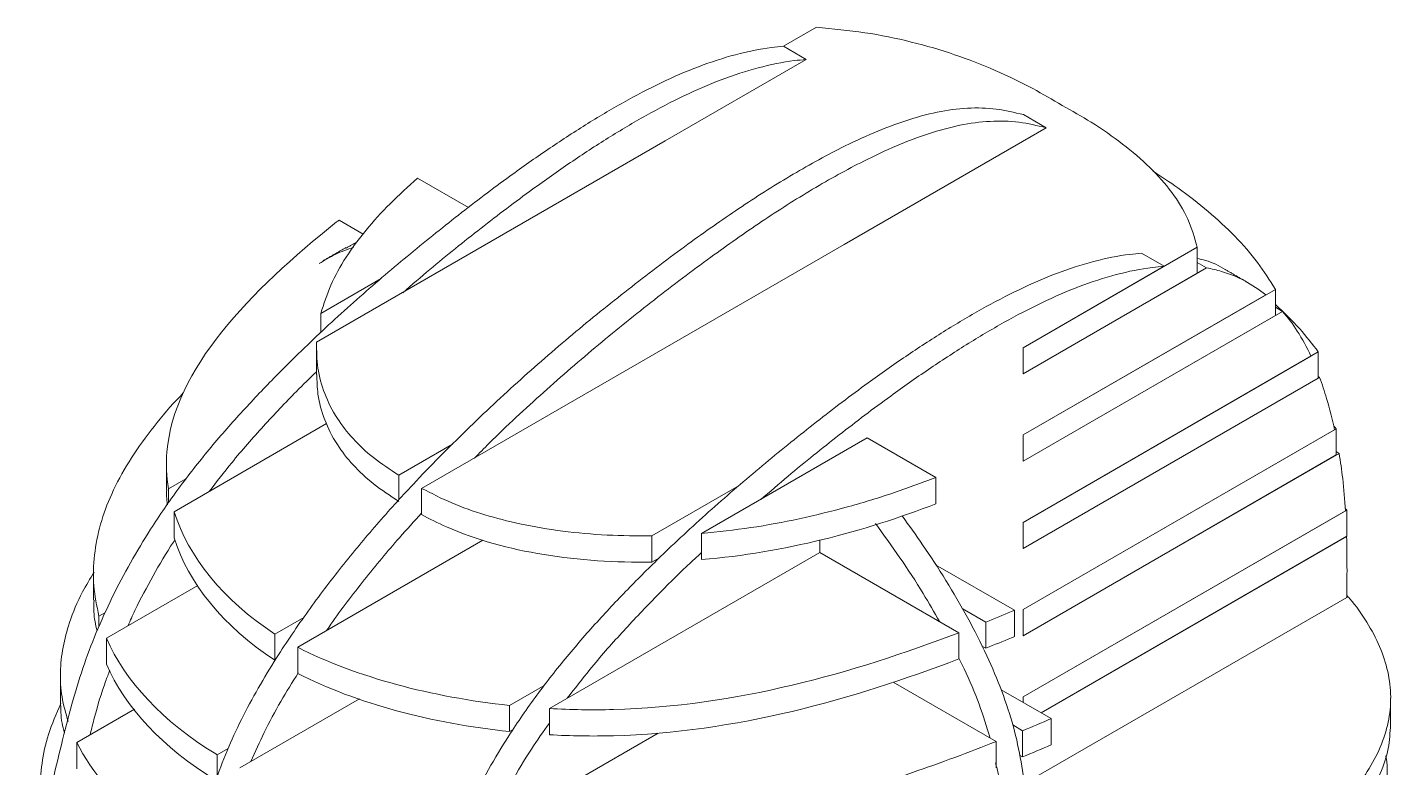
# Model space of a CAD drawing. Header units: millimetres. Extents: x -176 to 2097, y -1009 to 156.
# Drawn here: x 130.3 to 257.8, y -877.8 to -808.5 of the extents above; entities that cross this region are included whole.
import ezdxf

# ---------------------------------------------------------------- set-up
doc = ezdxf.new("R2010")
doc.units = ezdxf.units.MM

msp = doc.modelspace()

# ---------------------------------------------------------------- linework, layer by layer
at = {"color": 7, "linetype": 'Continuous', "lineweight": 15}
for p, q in [((201.01, -810.28), (204.1, -808.5)), ((203.13, -811.51), (201.01, -810.28)), ((203.13, -811.51), (189.93, -819.13)), ((225.58, -817.89), (223.46, -816.67)), ((225.58, -817.89), (206.69, -828.8)), ((157.33, -837.95), (189.93, -819.13)), ((166.78, -822.61), (171.53, -825.36)), ((159.43, -826.53), (161.69, -827.84)), ((167.16, -851.62), (206.69, -828.8)), ((223.44, -838.47), (239.73, -829.07)), ((239.73, -831.52), (239.73, -829.07)), ((236.63, -830.85), (234.51, -829.63)), ((236.63, -830.85), (223.44, -838.47)), ((223.44, -840.92), (240.6, -831.01)), ((223.44, -840.92), (239.73, -831.52)), ((239.73, -830.5), (240.6, -831.01)), ((163.38, -832.01), (157.73, -835.27)), ((223.44, -846.63), (247.04, -833.01)), ((247.04, -835.46), (247.04, -833.01)), ((246.13, -833.53), (223.44, -846.63)), ((157.73, -837.06), (157.73, -835.27)), ((223.44, -849.08), (247.71, -835.07)), ((223.44, -849.08), (247.04, -835.46)), ((247.04, -834.68), (247.71, -835.07)), ((223.44, -840.92), (223.44, -838.47)), ((223.44, -838.47), (223.44, -840.92)), ((223.44, -854.8), (251.05, -838.86)), ((250.36, -839.26), (223.44, -854.8)), ((251.05, -841.31), (251.05, -838.86)), ((223.44, -857.25), (251.17, -841.24)), ((223.44, -857.25), (251.05, -841.31)), ((251.05, -841.16), (251.17, -841.24)), ((144, -853.81), (158.27, -845.57)), ((193.35, -855.84), (208.84, -846.89)), ((215.28, -850.61), (208.84, -846.89)), ((223.44, -862.96), (252.73, -846.05)), ((252.58, -846.14), (223.44, -862.96)), ((223.44, -849.08), (223.44, -846.63)), ((223.44, -846.63), (223.44, -849.08)), ((252.73, -848.5), (252.73, -846.05)), ((170.06, -847.49), (165.03, -850.39)), ((252.73, -848.19), (253, -848.35)), ((223.44, -865.41), (253, -848.35)), ((223.44, -865.41), (252.73, -848.5)), ((145.11, -850.72), (143.48, -851.66)), ((165.03, -852.69), (165.03, -850.39)), ((215.28, -850.61), (215.28, -853.06)), ((143.48, -852.94), (143.48, -851.66)), ((167.16, -851.62), (167.16, -854.07)), ((196.88, -851.35), (188.71, -856.07)), ((144, -853.81), (144, -856.26)), ((223.44, -871.13), (253.72, -853.65)), ((253.59, -853.72), (223.44, -871.13)), ((253.72, -856.1), (253.72, -853.65)), ((193.35, -855.84), (193.35, -858.29)), ((223.44, -857.25), (223.44, -854.8)), ((223.44, -854.8), (223.44, -857.25)), ((155.56, -866.48), (172.89, -856.48)), ((188.71, -858.52), (188.71, -856.07)), ((204.42, -856.44), (204.42, -857.62)), ((225.11, -872.62), (253.72, -856.1)), ((225.11, -872.62), (253.7, -856.11)), ((179.11, -872.22), (204.42, -857.62)), ((189.42, -858.11), (188.71, -858.52)), ((210.85, -861.33), (204.42, -857.62)), ((222.64, -863.02), (215.25, -858.76)), ((137.68, -865.62), (146.21, -860.7)), ((210.85, -861.33), (217.41, -865.12)), ((253.72, -861.82), (223.44, -879.3)), ((137.52, -863.26), (136.97, -863.58)), ((136.97, -864.51), (136.97, -863.58)), ((219.94, -864.13), (217.73, -862.85)), ((222.64, -863.02), (222.64, -865.47)), ((223.44, -865.41), (223.44, -862.96)), ((223.44, -862.96), (223.44, -865.41)), ((156.15, -863.69), (153.43, -865.25)), ((219.94, -864.13), (219.94, -866.58)), ((137.68, -865.62), (137.68, -868.07)), ((153.43, -867.7), (153.43, -865.25)), ((217.41, -867.57), (217.41, -865.12)), ((155.56, -866.48), (155.56, -868.93)), ((219.94, -866.58), (219.58, -866.37)), ((153.44, -867.7), (153.43, -867.7)), ((211.28, -869.75), (220.9, -875.3)), ((178.67, -870.03), (175.39, -871.92)), ((226.05, -873.16), (221.38, -870.46)), ((223.44, -871.65), (223.44, -871.13)), ((223.44, -871.13), (223.44, -871.65)), ((134.9, -875.39), (140.29, -872.28)), ((150.15, -877.77), (161.33, -871.31)), ((175.39, -874.37), (175.39, -871.92)), ((179.11, -872.22), (179.11, -874.67)), ((223.39, -874.29), (222.47, -873.75)), ((226.05, -873.16), (226.05, -875.61)), ((172.6, -884.15), (189.3, -874.51)), ((175.73, -874.18), (175.39, -874.37)), ((223.39, -874.29), (223.39, -876.74)), ((134.9, -875.39), (134.9, -877.84)), ((149.06, -875.95), (148.02, -876.54)), ((220.9, -877.75), (220.9, -875.3)), ((148.02, -878.62), (148.02, -876.54)), ((223.39, -876.74), (223.1, -876.57))]:
    msp.add_line(p, q, dxfattribs=at)
for points, knots in [([(227.08, -815.8), (226.18, -815.27), (224.2, -814.11), (220.86, -812.5), (217.08, -811.02), (213, -809.82), (208.66, -808.93), (205.62, -808.64), (204.1, -808.5)], [0, 0, 0, 0, 0.1445891, 0.3160164, 0.4860193, 0.6557585, 0.8272078, 1, 1, 1, 1]), ([(201.01, -810.28), (200.64, -810.32), (199.18, -810.45), (196.54, -810.99), (193.08, -812.12), (189.57, -813.64), (186.03, -815.49), (182.49, -817.6), (178.95, -819.91), (174.98, -822.7), (170.59, -826.03), (165.81, -829.89), (161.08, -833.92), (156.91, -837.75), (153.31, -841.31), (150.24, -844.55), (147.25, -847.96), (144.41, -851.57), (141.95, -855.13), (139.89, -858.56), (138.18, -861.8), (136.68, -865.1), (135.42, -868.46), (134.36, -871.96), (133.44, -875.6), (132.55, -879.37), (131.72, -883.13), (130.94, -886.89), (130.37, -890.09), (130.22, -892.59), (130.35, -894.39), (130.81, -895.92), (131.53, -897.17), (132.39, -898.23), (133.32, -899.17), (134.21, -900.08), (135.01, -901), (135.39, -901.76), (135.56, -902.13)], [0, 0, 0, 0, 0.011498, 0.045783, 0.079864, 0.11386, 0.147904, 0.182031, 0.216203, 0.250401, 0.297434, 0.344387, 0.391196, 0.437979, 0.469836, 0.501843, 0.533856, 0.565757, 0.597578, 0.622551, 0.647474, 0.672369, 0.697308, 0.722388, 0.750973, 0.779378, 0.807739, 0.836447, 0.865332, 0.881257, 0.896823, 0.912167, 0.927642, 0.943275, 0.958529, 0.973302, 0.987208, 1, 1, 1, 1]), ([(203.13, -811.51), (202.76, -811.54), (201.3, -811.68), (198.66, -812.22), (195.2, -813.35), (191.69, -814.87), (188.15, -816.71), (184.61, -818.82), (181.07, -821.13), (177.1, -823.93), (172.71, -827.26), (168.66, -830.5), (166.24, -832.59), (165.39, -833.33)], [0, 0, 0, 0, 0.031106, 0.123858, 0.216059, 0.308028, 0.400128, 0.492454, 0.584901, 0.677418, 0.804656, 0.931681, 1, 1, 1, 1]), ([(223.46, -816.67), (222.62, -816.47), (220.96, -816.07), (218.25, -815.99), (215.41, -816.37), (212.46, -817.18), (209.46, -818.33), (205.84, -820.02), (201.62, -822.36), (196.83, -825.4), (191.89, -828.88), (186.81, -832.72), (181.58, -836.92), (176.42, -841.38), (171.33, -846.14), (166.83, -850.69), (162.94, -854.98), (159.65, -858.93), (156.5, -863.08), (153.91, -866.9), (151.85, -870.3), (150.28, -873.21), (148.91, -876.17), (147.79, -879.18), (146.9, -882.47), (146.2, -885.99), (145.46, -889.77), (144.65, -893.55), (143.92, -897.31), (143.43, -900.74), (143.22, -903.81), (143.26, -906.49), (143.55, -909.02), (144.11, -911.34), (144.62, -913.65), (144.78, -916.16), (144.56, -918.81), (143.94, -921.61), (142.88, -924.48), (141.62, -927.33), (140.44, -929.93), (139.39, -932.3), (138.46, -934.47), (137.62, -936.66), (137.05, -938.62), (136.75, -940.27), (136.67, -941.6), (136.78, -942.78), (137.14, -943.73), (137.59, -944.27), (137.94, -944.43), (138.03, -944.47)], [0, 0, 0, 0, 0.0221436, 0.0441893, 0.0661031, 0.0880324, 0.1100546, 0.1321481, 0.1668124, 0.2014198, 0.2360364, 0.2745353, 0.3129896, 0.3514285, 0.389917, 0.4285173, 0.4555405, 0.4825252, 0.509502, 0.5365601, 0.553563, 0.5704532, 0.5872208, 0.603959, 0.6208643, 0.6426648, 0.6643561, 0.6858006, 0.7073042, 0.7289503, 0.745873, 0.762735, 0.7796572, 0.7967515, 0.8137986, 0.8297205, 0.8454695, 0.8612122, 0.8772366, 0.8934458, 0.909455, 0.9214815, 0.9337183, 0.9460611, 0.9583523, 0.9665224, 0.9745323, 0.9822873, 0.98985, 0.9974961, 1, 1, 1, 1]), ([(239.73, -829.07), (239.48, -828.19), (238.98, -826.43), (237.43, -823.93), (235.36, -821.57), (232.8, -819.39), (230.02, -817.46), (228, -816.32), (227.08, -815.8)], [0, 0, 0, 0, 0.172792, 0.344242, 0.513981, 0.683984, 0.855411, 1, 1, 1, 1]), ([(225.58, -817.89), (224.74, -817.69), (223.08, -817.3), (220.37, -817.22), (217.53, -817.6), (214.59, -818.4), (211.58, -819.55), (207.96, -821.25), (203.74, -823.58), (198.96, -826.63), (194.02, -830.1), (188.93, -833.94), (183.7, -838.14), (178.55, -842.62), (174.67, -846.17), (172.55, -848.34), (172.1, -848.81)], [0, 0, 0, 0, 0.055285, 0.110326, 0.165037, 0.219788, 0.27477, 0.32993, 0.416475, 0.502878, 0.589304, 0.685423, 0.781431, 0.8774, 0.973493, 1, 1, 1, 1]), ([(166.78, -822.61), (165.9, -823.4), (164.15, -824.97), (161.91, -827.44), (160.04, -829.98), (158.57, -832.59), (158.01, -834.38), (157.73, -835.27)], [0, 0, 0, 0, 0.2039796, 0.4059326, 0.6056491, 0.8033942, 1, 1, 1, 1]), ([(247.04, -833.01), (246.51, -832.16), (245.45, -830.46), (243.3, -828.02), (240.79, -825.7), (238.2, -823.68), (236.38, -822.48), (235.61, -821.97)], [0, 0, 0, 0, 0.208998, 0.419455, 0.630594, 0.842705, 1, 1, 1, 1]), ([(159.43, -826.53), (159.35, -826.59), (151.17, -833.11), (143.96, -840.48), (143.33, -848.2), (143.24, -849.35), (143.29, -850.5), (143.48, -851.66)], [0.8738972, 0.8738972, 0.8738972, 0.8738972, 0.875, 1, 1, 1, 1.0186118, 1.0186118, 1.0186118, 1.0186118]), ([(160.77, -829.09), (160.21, -829.28), (159.08, -829.67), (158.08, -830.29), (157.57, -830.6)], [0, 0, 0, 0, 0.498353, 1, 1, 1, 1]), ([(234.51, -829.63), (234.15, -829.66), (232.69, -829.79), (230.05, -830.34), (226.58, -831.46), (223.07, -832.99), (219.54, -834.83), (215.99, -836.94), (212.45, -839.25), (208.48, -842.05), (204.1, -845.37), (199.32, -849.23), (194.59, -853.27), (190.42, -857.09), (186.81, -860.66), (183.74, -863.89), (180.76, -867.3), (177.91, -870.92), (175.46, -874.47), (173.39, -877.9), (171.68, -881.14), (170.18, -884.45), (168.93, -887.8), (167.87, -891.31), (166.94, -894.94), (166.06, -898.71), (165.23, -902.47), (164.44, -906.23), (163.88, -909.43), (163.73, -911.93), (163.85, -913.74), (164.31, -915.26), (165.03, -916.51), (165.9, -917.57), (166.83, -918.52), (167.71, -919.43), (168.52, -920.34), (168.89, -921.1), (169.07, -921.47)], [0, 0, 0, 0, 0.011498, 0.045783, 0.079864, 0.11386, 0.147904, 0.182031, 0.216203, 0.250401, 0.297434, 0.344387, 0.391196, 0.437979, 0.469836, 0.501843, 0.533856, 0.565757, 0.597578, 0.622551, 0.647474, 0.672369, 0.697308, 0.722388, 0.750973, 0.779378, 0.807739, 0.836447, 0.865332, 0.881257, 0.896823, 0.912167, 0.927642, 0.943275, 0.958529, 0.973302, 0.987208, 1, 1, 1, 1]), ([(242.38, -831.19), (242.37, -831.18), (241.8, -830.78), (240.91, -830.4), (239.98, -830.17), (239.73, -830.11)], [0, 0, 0, 0, 0.019751, 0.729476, 1, 1, 1, 1]), ([(236.63, -830.85), (236.27, -830.89), (234.81, -831.02), (232.17, -831.56), (228.7, -832.69), (225.19, -834.21), (221.66, -836.05), (218.12, -838.16), (214.57, -840.48), (210.6, -843.27), (206.22, -846.6), (202.17, -849.84), (199.74, -851.94), (198.89, -852.67)], [0, 0, 0, 0, 0.031106, 0.123858, 0.216059, 0.308028, 0.400128, 0.492454, 0.584901, 0.677418, 0.804656, 0.931681, 1, 1, 1, 1]), ([(246.13, -833.53), (244.91, -832.53), (243.12, -831.56), (241.08, -831.09), (240.6, -831.01)], [0.50685856, 0.50685856, 0.50685856, 0.50685856, 0.53125, 0.53844969, 0.53844969, 0.53844969, 0.53844969]), ([(251.05, -838.86), (250.49, -838.13), (249.33, -836.6), (247.83, -835.17), (247.04, -834.42)], [0, 0, 0, 0, 0.47549, 1, 1, 1, 1]), ([(250.36, -839.26), (249.98, -838.43), (249.18, -836.93), (248.21, -835.64), (247.71, -835.07)], [0.47183204, 0.47183204, 0.47183204, 0.47183204, 0.484375, 0.49564777, 0.49564777, 0.49564777, 0.49564777]), ([(157.33, -837.95), (157.33, -838.76), (157.35, -840.38), (158.01, -842.77), (159.12, -844.99), (160.68, -847), (162.59, -848.8), (164.21, -849.86), (165.03, -850.39)], [0, 0, 0, 0, 0.178819, 0.357088, 0.534908, 0.687788, 0.842305, 1, 1, 1, 1]), ([(157.31, -840.71), (156.69, -841.32), (155.01, -842.96), (152.36, -845.78), (149.62, -848.88), (147.98, -851), (147.29, -851.91)], [0, 0, 0, 0, 0.179078, 0.478558, 0.778103, 1, 1, 1, 1]), ([(157.36, -840.96), (157.37, -841.58), (157.39, -843.01), (158.01, -845.22), (159.12, -847.44), (160.68, -849.45), (162.59, -851.25), (164.21, -852.31), (165.03, -852.84)], [0, 0, 0, 0, 0.143365, 0.329331, 0.514828, 0.674309, 0.835497, 1, 1, 1, 1]), ([(252.58, -846.14), (252.36, -845.14), (251.93, -843.47), (251.41, -841.88), (251.17, -841.24)], [0.44044917, 0.44044917, 0.44044917, 0.44044917, 0.453125, 0.46221813, 0.46221813, 0.46221813, 0.46221813]), ([(144.86, -842.7), (144.66, -842.91), (143.55, -844.04), (141.8, -846.18), (139.71, -849.11), (138.12, -852.05), (137.04, -854.97), (136.48, -857.84), (136.37, -860.73), (136.77, -862.63), (136.97, -863.58)], [0, 0, 0, 0, 0.033424, 0.179376, 0.32504, 0.47042, 0.603269, 0.735897, 0.868112, 1, 1, 1, 1]), ([(253.59, -853.72), (253.53, -852.7), (253.38, -850.87), (253.13, -849.12), (253, -848.35)], [0.41017164, 0.41017164, 0.41017164, 0.41017164, 0.421875, 0.4312926, 0.4312926, 0.4312926, 0.4312926]), ([(193.35, -855.84), (194.9, -855.68), (197.99, -855.35), (202.51, -854.5), (206.91, -853.42), (211.19, -852.13), (213.91, -851.12), (215.28, -850.61)], [0, 0, 0, 0, 0.196606, 0.394351, 0.594067, 0.79602, 1, 1, 1, 1]), ([(143.31, -851.76), (143.3, -851.97), (143.28, -852.43), (143.35, -852.89), (143.38, -853.15)], [0, 0, 0, 0, 0.441005, 1, 1, 1, 1]), ([(167.16, -851.62), (168.08, -852.09), (169.91, -853.03), (173.04, -854.13), (176.51, -855.03), (180.35, -855.67), (184.51, -856.05), (187.31, -856.06), (188.71, -856.07)], [0, 0, 0, 0, 0.157695, 0.312212, 0.465093, 0.642912, 0.821181, 1, 1, 1, 1]), ([(167.16, -853.94), (166.46, -854.7), (164.62, -856.7), (161.79, -860.17), (159.51, -863.07), (158.4, -864.72), (158.27, -864.91)], [0, 0, 0, 0, 0.222988, 0.587319, 0.951542, 1, 1, 1, 1]), ([(167.16, -854.07), (167.9, -854.48), (174.02, -857.51), (181.89, -858.62), (188.71, -858.52)], [0.89440879, 0.89440879, 0.89440879, 0.89440879, 0.90625, 0.98775473, 0.98775473, 0.98775473, 0.98775473]), ([(212.11, -854.2), (212.76, -855.09), (214.18, -857.05), (216.24, -860.23), (218.26, -863.69), (220.03, -867.16), (221.48, -870.58), (222.59, -873.93), (223.29, -877.23), (223.69, -880.45), (223.9, -883.57), (224.03, -886.63), (224.12, -889.75), (224.18, -892.98), (224.24, -896.36), (224.28, -899.69), (224.3, -902.89), (224.25, -905.41), (224.21, -907.4), (224.18, -909.01), (224.15, -910.72), (224.2, -911.94), (224.22, -912.54)], [0, 0, 0, 0, 0.0485003, 0.1064852, 0.1646387, 0.222797, 0.2757958, 0.3285598, 0.381644, 0.4353294, 0.4890542, 0.5419312, 0.594325, 0.6525899, 0.7124425, 0.772179, 0.8288669, 0.882297, 0.907736, 0.936334, 0.968647, 1, 1, 1, 1]), ([(209.61, -854.9), (210.38, -855.96), (211.94, -858.09), (213.95, -861.17), (215.11, -863.2), (215.61, -864.08)], [0, 0, 0, 0, 0.362813, 0.725574, 1, 1, 1, 1]), ([(144.08, -856.44), (144.03, -856.51), (143.29, -857.59), (142.03, -859.8), (140.59, -862.4), (139.9, -863.99), (139.69, -864.46)], [0, 0, 0, 0, 0.029553, 0.428896, 0.827444, 1, 1, 1, 1]), ([(253.72, -861.82), (253.73, -860.86), (253.75, -858.95), (253.72, -857.06), (253.7, -856.11)], [0.38018104, 0.38018104, 0.38018104, 0.38018104, 0.390625, 0.40117636, 0.40117636, 0.40117636, 0.40117636]), ([(193.35, -857.63), (192.92, -858.02), (191.43, -859.38), (188.93, -861.89), (185.87, -865.12), (183.12, -868.22), (181.49, -870.35), (180.79, -871.25)], [0, 0, 0, 0, 0.097967, 0.338254, 0.579665, 0.821129, 1, 1, 1, 1]), ([(136.52, -859.47), (136.14, -860.08), (135.19, -861.62), (134.22, -863.97), (133.55, -866.48), (133.3, -868.81), (133.43, -871.13), (133.86, -872.65), (134.08, -873.42)], [0, 0, 0, 0, 0.137339, 0.345353, 0.509872, 0.673698, 0.836912, 1, 1, 1, 1]), ([(136.51, -862.08), (136.49, -862.45), (136.44, -863.41), (136.65, -864.36), (136.79, -864.95)], [0, 0, 0, 0, 0.379246, 1, 1, 1, 1]), ([(224.58, -899.47), (226.1, -898.78), (229.13, -897.39), (233.44, -895.15), (237.63, -892.84), (241.7, -890.45), (245.54, -887.94), (249.09, -885.28), (251.93, -882.73), (254.1, -880.32), (255.7, -878.13), (256.91, -875.85), (257.68, -873.51), (257.91, -871.13), (257.62, -868.75), (256.87, -866.4), (255.63, -864.13), (254.55, -862.54), (253.81, -861.74), (253.72, -861.64)], [0, 0, 0, 0, 0.074036, 0.148103, 0.222198, 0.296232, 0.370198, 0.444318, 0.518706, 0.571354, 0.624028, 0.676593, 0.729037, 0.781572, 0.834284, 0.887074, 0.939799, 0.992414, 1, 1, 1, 1]), ([(219.94, -864.13), (220.75, -863.8), (221.65, -863.43), (222.54, -863.06), (222.64, -863.02)], [0.116159217, 0.116159217, 0.116159217, 0.116159217, 0.125, 0.126102765, 0.126102765, 0.126102765, 0.126102765]), ([(137.68, -865.62), (139.39, -869.64), (142.96, -873.46), (147.98, -876.52), (148.02, -876.54)], [0.75284326, 0.75284326, 0.75284326, 0.75284326, 0.8125, 0.8130533, 0.8130533, 0.8130533, 0.8130533]), ([(179.11, -872.22), (181.11, -872.33), (183.11, -872.36), (185.1, -872.31), (196.55, -872), (207.47, -868.93), (217.41, -865.12)], [0.9813882, 0.9813882, 0.9813882, 0.9813882, 1, 1, 1, 1.1070231, 1.1070231, 1.1070231, 1.1070231]), ([(219.94, -866.58), (220.75, -866.25), (221.65, -865.88), (222.54, -865.51), (222.64, -865.47)], [0.116159217, 0.116159217, 0.116159217, 0.116159217, 0.125, 0.126102765, 0.126102765, 0.126102765, 0.126102765]), ([(137.98, -868.63), (137.85, -868.98), (137.29, -870.44), (136.69, -872.47), (136.27, -874.13), (136.13, -874.68)], [0, 0, 0, 0, 0.1719003, 0.7254796, 1, 1, 1, 1]), ([(137.68, -868.07), (139.39, -872.09), (142.96, -875.91), (147.98, -878.97), (148.02, -878.99)], [0.75284326, 0.75284326, 0.75284326, 0.75284326, 0.8125, 0.8130533, 0.8130533, 0.8130533, 0.8130533]), ([(179.11, -874.67), (181.11, -874.78), (183.11, -874.81), (185.1, -874.76), (196.55, -874.45), (207.47, -871.38), (217.41, -867.57)], [0.9813882, 0.9813882, 0.9813882, 0.9813882, 1, 1, 1, 1.1070231, 1.1070231, 1.1070231, 1.1070231]), ([(217.41, -867.51), (217.58, -867.84), (218.31, -869.25), (219.35, -871.76), (220.02, -873.93), (220.34, -874.98)], [0, 0, 0, 0, 0.135154, 0.579418, 1, 1, 1, 1]), ([(155.61, -868.87), (155.06, -869.76), (153.93, -871.58), (152.43, -874.36), (151.58, -876.26), (151.18, -877.17)], [0, 0, 0, 0, 0.330894, 0.680557, 1, 1, 1, 1]), ([(133.4, -871.75), (132.98, -872.71), (132.17, -874.55), (131.58, -877.33), (131.42, -879.84), (131.79, -881.42), (131.95, -882.11)], [0, 0, 0, 0, 0.282116, 0.543825, 0.80299, 1, 1, 1, 1]), ([(133.38, -871.57), (133.39, -872.24), (133.39, -873.22), (133.66, -874.18), (133.74, -874.49)], [0, 0, 0, 0, 0.685758, 1, 1, 1, 1]), ([(179.11, -873.57), (178.54, -874.37), (177.27, -876.17), (175.53, -879.13), (174.1, -881.75), (173.4, -883.33), (173.19, -883.81)], [0, 0, 0, 0, 0.250423, 0.558878, 0.866717, 1, 1, 1, 1]), ([(224.58, -901.92), (226.1, -901.23), (229.13, -899.84), (233.44, -897.6), (237.63, -895.29), (241.7, -892.9), (245.54, -890.39), (249.09, -887.73), (251.93, -885.18), (254.1, -882.77), (255.7, -880.58), (256.91, -878.3), (257.69, -876), (257.77, -874.46), (257.81, -873.7)], [0, 0, 0, 0, 0.0950361, 0.1901117, 0.2852225, 0.3802565, 0.4752016, 0.5703454, 0.6658341, 0.7334142, 0.8010293, 0.8685046, 0.9358232, 1, 1, 1, 1]), ([(134.9, -875.39), (136.31, -878.23), (139.54, -882), (144.12, -885.29), (145.5, -886.16)], [0.74015247, 0.74015247, 0.74015247, 0.74015247, 0.78125, 0.79731535, 0.79731535, 0.79731535, 0.79731535]), ([(172.6, -884.15), (179.15, -884.74), (193.6, -884.09), (209.45, -879.62), (218.36, -876.31), (220.9, -875.3)], [0.2571799, 0.2571799, 0.2571799, 0.2571799, 0.3125, 0.375, 0.4007601, 0.4007601, 0.4007601, 0.4007601]), ([(220.86, -877.28), (220.95, -877.66), (221.3, -879.16), (221.56, -881.67), (221.79, -884.8), (221.91, -887.85), (222, -890.97), (222.05, -894.21), (222.12, -897.58), (222.16, -900.92), (222.18, -904.11), (222.13, -906.63), (222.1, -908.12), (222.09, -908.62), (222.09, -908.65)], [0, 0, 0, 0, 0.034036, 0.132346, 0.230728, 0.327558, 0.423503, 0.530199, 0.639803, 0.749194, 0.853002, 0.950845, 0.997429, 1, 1, 1, 1]), ([(224.59, -907.64), (226.44, -906.74), (230.16, -904.94), (235.45, -902.04), (240.53, -898.99), (244.73, -896.15), (248.07, -893.55), (250.64, -891.27), (252.92, -888.89), (254.84, -886.4), (256.21, -883.95), (257.07, -881.55), (257.45, -879.25), (257.55, -877.6), (257.39, -876.74), (257.37, -876.64)], [0, 0, 0, 0, 0.1111898, 0.2228972, 0.3352411, 0.4477256, 0.5201453, 0.5923038, 0.6642737, 0.7362116, 0.8085089, 0.869443, 0.9307722, 0.9920999, 1, 1, 1, 1])]:
    msp.add_open_spline(points, degree=3, knots=knots, dxfattribs=at)
for points, degree in [([(160.07, -829.11), (157.95, -830.33)], 1), ([(161.17, -828.54), (160.09, -829.15)], 1), ([(244.51, -832.41), (242.39, -831.18)], 1), ([(157.31, -838.51), (157.31, -840.96)], 1), ([(252.73, -846.05), (252.49, -845.77)], 1), ([(143.29, -849.31), (143.29, -851.76)], 1), ([(193.35, -858.29), (201.11, -857.63), (208.5, -855.68), (215.28, -853.06)], 3), ([(144, -853.81), (145.35, -858.03), (148.57, -862.07), (153.43, -865.25)], 3), ([(253.72, -853.65), (253.57, -853.48)], 1), ([(144, -856.26), (145.35, -860.48), (148.57, -864.52), (153.43, -867.7)], 3), ([(136.45, -859.63), (136.45, -862.08)], 1), ([(155.56, -866.48), (161.07, -869.29), (168.08, -871.15), (175.39, -871.92)], 3), ([(133.36, -869.12), (133.36, -871.57)], 1), ([(155.56, -868.93), (161.07, -871.74), (168.08, -873.6), (175.39, -874.37)], 3), ([(257.82, -873.7), (257.82, -871.25)], 1), ([(223.39, -874.29), (224.29, -873.92), (225.17, -873.54), (226.05, -873.16)], 3), ([(223.39, -876.74), (224.29, -876.37), (225.17, -875.99), (226.05, -875.61)], 3)]:
    msp.add_open_spline(points, degree=degree, dxfattribs=at)

doc.saveas('drawing.dxf')
